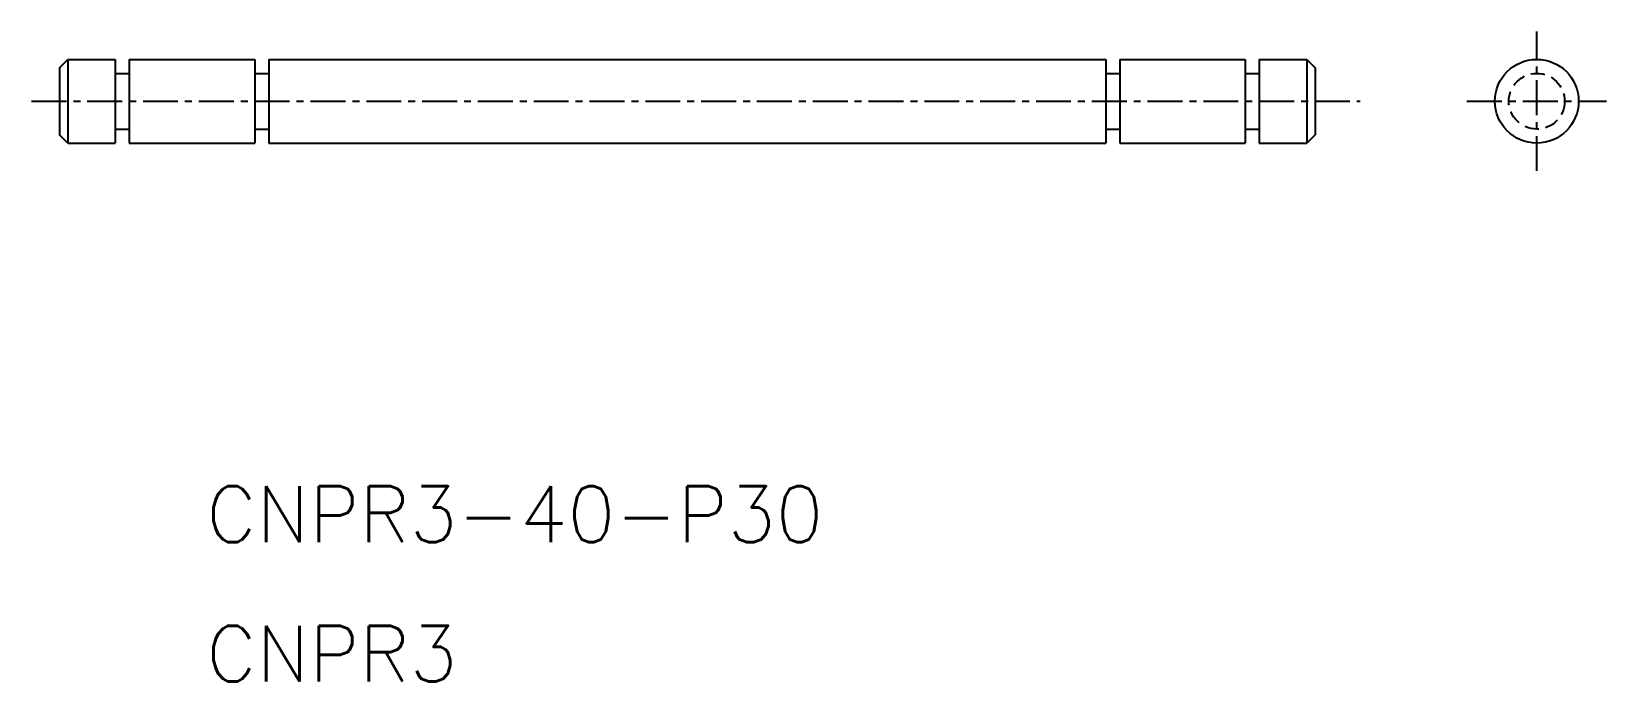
# Model space of a CAD drawing. Extents: x -19844 to -19487, y 30600 to 30650.
# Drawn here: x -19543.6 to -19487.2, y 30626.4 to 30649.7 of the extents above; entities outside this region: 1.
import ezdxf

# ---------------------------------------------------------------- set-up
doc = ezdxf.new("R2010")
doc.units = 0
doc.header["$PDMODE"] = 1
doc.linetypes.add('CENTER', pattern=[2, 1.25, -0.25, 0.25, -0.25])
doc.linetypes.add('DASHED', pattern=[0.75, 0.5, -0.25])
doc.layers.get('0').update_dxf_attribs({"linetype": 'CONTINUOUS'})
doc.layers.add('CENTER', color=1, linetype='CENTER')
doc.styles.add('MISUMI', font='txt.shx')

msp = doc.modelspace()

# ---------------------------------------------------------------- linework, layer by layer
at = {"color": 7, "linetype": 'CONTINUOUS'}
for p, q in [((-19542.603, 30648.432), (-19542.303, 30648.732)), ((-19542.603, 30648.432), (-19542.603, 30646.032)), ((-19542.303, 30648.732), (-19540.603, 30648.732)), ((-19542.303, 30648.732), (-19542.303, 30645.732)), ((-19540.603, 30648.732), (-19540.603, 30645.732)), ((-19540.103, 30648.732), (-19535.603, 30648.732)), ((-19540.103, 30648.732), (-19540.103, 30645.732)), ((-19535.603, 30648.732), (-19535.603, 30645.732)), ((-19535.103, 30648.732), (-19505.103, 30648.732)), ((-19535.103, 30648.732), (-19535.103, 30645.732)), ((-19505.103, 30648.732), (-19505.103, 30645.732)), ((-19504.603, 30648.732), (-19500.103, 30648.732)), ((-19504.603, 30648.732), (-19504.603, 30645.732)), ((-19500.103, 30648.732), (-19500.103, 30645.732)), ((-19499.603, 30648.732), (-19499.603, 30645.732)), ((-19499.603, 30648.732), (-19497.903, 30648.732)), ((-19497.903, 30648.732), (-19497.603, 30648.432)), ((-19497.903, 30648.732), (-19497.903, 30645.732)), ((-19497.603, 30648.432), (-19497.603, 30646.032)), ((-19540.603, 30648.232), (-19540.103, 30648.232)), ((-19535.603, 30648.232), (-19535.103, 30648.232)), ((-19505.103, 30648.232), (-19504.603, 30648.232)), ((-19500.103, 30648.232), (-19499.603, 30648.232)), ((-19540.603, 30646.232), (-19540.103, 30646.232)), ((-19535.603, 30646.232), (-19535.103, 30646.232)), ((-19505.103, 30646.232), (-19504.603, 30646.232)), ((-19500.103, 30646.232), (-19499.603, 30646.232)), ((-19542.303, 30645.732), (-19542.603, 30646.032)), ((-19542.303, 30645.732), (-19540.603, 30645.732)), ((-19540.103, 30645.732), (-19535.603, 30645.732)), ((-19538.103, 30645.732), (-19538.103, 30645.732)), ((-19535.603, 30645.732), (-19535.603, 30645.732)), ((-19535.103, 30645.732), (-19505.103, 30645.732)), ((-19504.603, 30645.732), (-19500.103, 30645.732)), ((-19499.603, 30645.732), (-19497.903, 30645.732)), ((-19497.603, 30646.032), (-19497.903, 30645.732))]:
    msp.add_line(p, q, dxfattribs=at)
msp.add_circle((-19489.657, 30647.232), 1.5, dxfattribs=at)
at = {"color": 3, "linetype": 'DASHED'}
msp.add_circle((-19489.657, 30647.232), 1, dxfattribs=at)
at = {"color": 7, "linetype": 'CONTINUOUS'}
msp.add_point((-19844.352, 30599.58), dxfattribs=at)
at = {"layer": 'CENTER', "color": 1, "linetype": 'CENTER'}
for p, q in [((-19489.657, 30644.732), (-19489.657, 30649.732)), ((-19543.603, 30647.232), (-19495.982, 30647.232)), ((-19492.157, 30647.232), (-19487.157, 30647.232))]:
    msp.add_line(p, q, dxfattribs=at)

# ---------------------------------------------------------------- texts
at = {"color": 7, "linetype": 'CONTINUOUS', "style": 'MISUMI'}
for s, p in [('CNPR3-40-P30', (-19537.339, 30631.431)), ('CNPR3', (-19537.339, 30626.431))]:
    msp.add_text(s, height=2, dxfattribs=at).set_placement(p)

doc.saveas('drawing.dxf')
